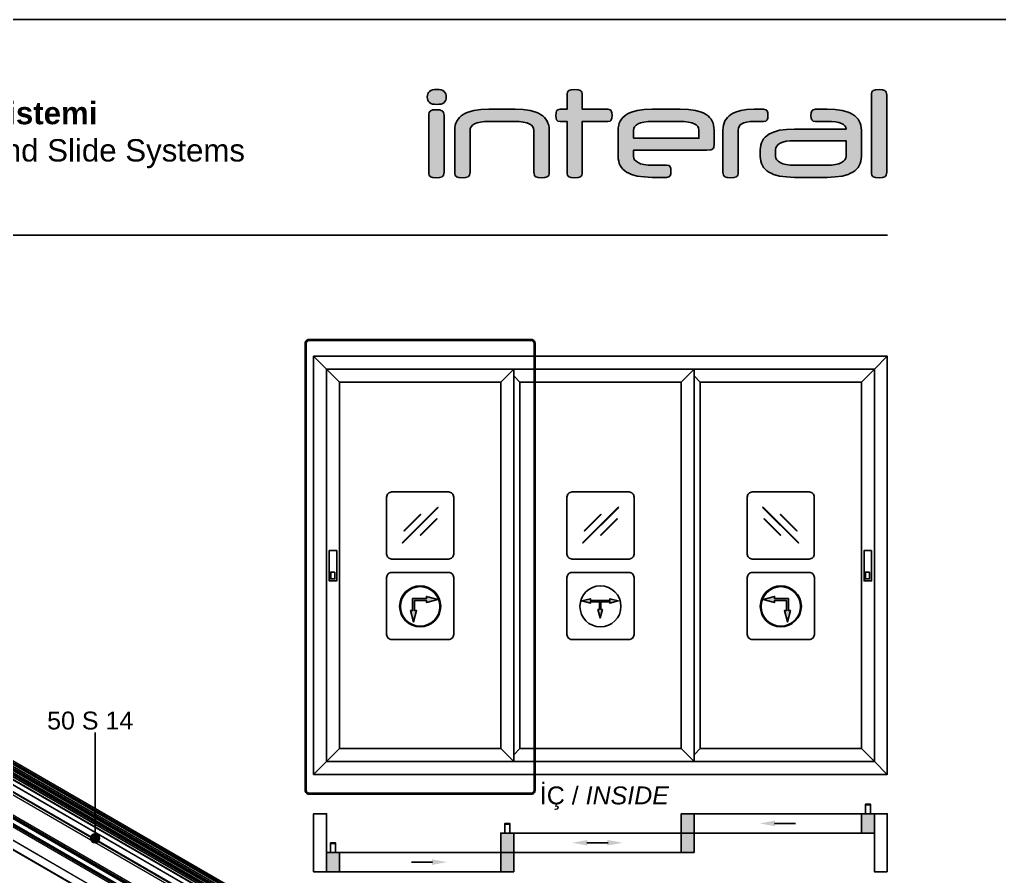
# Model space of a CAD drawing. Header units: millimetres. Extents: x 221 to 2771, y 196 to 840.
# Drawn here: x 559.3 to 668.9, y 396.8 to 492.6 of the extents above; entities that cross this region are included whole.
import ezdxf

# ---------------------------------------------------------------- set-up
doc = ezdxf.new("R2010")
doc.units = ezdxf.units.MM
for name, color, linetype in [('ANTET', 7, 'Continuous'), ('antet_k', 7, 'Continuous'), ('PROFIL', 7, 'Continuous'), ('yazı_numara_k', 21, 'Continuous')]:
    doc.layers.add(name, color=color, linetype=linetype)
doc.styles.get("Standard").update_dxf_attribs({"font": 'arial.ttf'})

# ---------------------------------------------------------------- blocks, each defined once
blk = doc.blocks.new('yuvarlakk')
at = {"layer": 'yazı_numara_k'}
blk.add_hatch(color=21, dxfattribs=at).paths.add_polyline_path([(-159.09, 172.8, -1), (-160.09, 172.8, -1)])
at = {"layer": 'yazı_numara_k', "color": 21}
blk.add_circle((-159.59, 172.8), 0.5, dxfattribs=at)
blk = doc.blocks.new('S1.A')
at = {"color": 252}
blk.add_lwpolyline([(2269.17, -494.13), (2269.17, -791.13), (2479.17, -791.13), (2479.17, -494.13)], close=True, dxfattribs=at)
blk = doc.blocks.new('İnteral Logo - 2D')
at = {"layer": 'PROFIL', "ltscale": 10}
h = blk.add_hatch(color=7, dxfattribs=at)
h.paths.add_polyline_path([(2732.47, 1117.8), (2732.47, 1124.16), (2732.45, 1124.34), (2732.41, 1124.48), (2732.35, 1124.6), (2732.25, 1124.67), (2731.98, 1124.76), (2731.61, 1124.79), (2731.23, 1124.76), (2730.97, 1124.67), (2730.87, 1124.6), (2730.81, 1124.48), (2730.77, 1124.34), (2730.76, 1124.16), (2730.76, 1117.8), (2730.77, 1117.62), (2730.81, 1117.48), (2730.87, 1117.36), (2730.97, 1117.29), (2731.23, 1117.2), (2731.61, 1117.17), (2731.98, 1117.2), (2732.25, 1117.29), (2732.35, 1117.36), (2732.41, 1117.48), (2732.45, 1117.62)])
h.paths.add_polyline_path([(2732.72, 1126.21), (2732.71, 1126.41), (2732.66, 1126.58), (2732.58, 1126.73), (2732.47, 1126.84), (2732.33, 1126.93), (2732.15, 1127), (2731.92, 1127.03), (2731.66, 1127.05), (2731.4, 1127.03), (2731.17, 1127), (2730.99, 1126.93), (2730.84, 1126.84), (2730.73, 1126.73), (2730.66, 1126.58), (2730.61, 1126.41), (2730.59, 1126.21), (2730.61, 1126.01), (2730.66, 1125.84), (2730.73, 1125.69), (2730.84, 1125.58), (2730.99, 1125.49), (2731.17, 1125.42), (2731.4, 1125.39), (2731.66, 1125.37), (2731.92, 1125.39), (2732.15, 1125.42), (2732.33, 1125.49), (2732.47, 1125.58), (2732.58, 1125.69), (2732.66, 1125.84), (2732.71, 1126.01)])
for points in [[(2751.25, 1123.85), (2751.27, 1124.15), (2751.25, 1124.44), (2751.18, 1124.66), (2751.13, 1124.74), (2751.04, 1124.79), (2750.79, 1124.84), (2747.94, 1124.84), (2747.94, 1126.41), (2747.93, 1126.59), (2747.89, 1126.74), (2747.82, 1126.85), (2747.73, 1126.92), (2747.46, 1127.02), (2747.08, 1127.05), (2746.7, 1127.02), (2746.44, 1126.92), (2746.35, 1126.85), (2746.28, 1126.74), (2746.24, 1126.59), (2746.23, 1126.41), (2746.23, 1124.84), (2745.46, 1124.84), (2745.21, 1124.79), (2745.12, 1124.74), (2745.06, 1124.66), (2745, 1124.44), (2744.98, 1124.15), (2745, 1123.85), (2745.06, 1123.64), (2745.12, 1123.57), (2745.21, 1123.52), (2745.46, 1123.47), (2746.23, 1123.47), (2746.23, 1117.8), (2746.24, 1117.62), (2746.28, 1117.48), (2746.35, 1117.36), (2746.44, 1117.29), (2746.7, 1117.2), (2747.08, 1117.17), (2747.46, 1117.2), (2747.73, 1117.29), (2747.82, 1117.36), (2747.89, 1117.48), (2747.93, 1117.62), (2747.94, 1117.8), (2747.94, 1123.47), (2750.79, 1123.47), (2751.04, 1123.52), (2751.13, 1123.57), (2751.18, 1123.64)], [(2743.86, 1123.73), (2743.7, 1123.92), (2743.51, 1124.09), (2743.28, 1124.25), (2743.03, 1124.39), (2742.75, 1124.51), (2742.09, 1124.69), (2741.32, 1124.8), (2740.42, 1124.84), (2737.48, 1124.84), (2736.59, 1124.8), (2735.81, 1124.69), (2735.16, 1124.51), (2734.87, 1124.39), (2734.62, 1124.25), (2734.4, 1124.09), (2734.2, 1123.92), (2734.04, 1123.73), (2733.91, 1123.52), (2733.8, 1123.29), (2733.73, 1123.04), (2733.68, 1122.77), (2733.67, 1122.49), (2733.67, 1117.8), (2733.68, 1117.62), (2733.72, 1117.48), (2733.79, 1117.36), (2733.88, 1117.29), (2734.14, 1117.2), (2734.52, 1117.17), (2734.89, 1117.2), (2735.16, 1117.29), (2735.26, 1117.36), (2735.33, 1117.48), (2735.37, 1117.62), (2735.38, 1117.8), (2735.38, 1122.49), (2735.41, 1122.69), (2735.51, 1122.87), (2735.67, 1123.04), (2735.89, 1123.19), (2736.19, 1123.31), (2736.56, 1123.4), (2737.01, 1123.46), (2737.54, 1123.47), (2740.37, 1123.47), (2740.89, 1123.46), (2741.34, 1123.4), (2741.72, 1123.31), (2742.01, 1123.19), (2742.24, 1123.04), (2742.4, 1122.87), (2742.49, 1122.69), (2742.52, 1122.49), (2742.52, 1117.8), (2742.54, 1117.62), (2742.58, 1117.48), (2742.64, 1117.36), (2742.73, 1117.29), (2743, 1117.2), (2743.37, 1117.17), (2743.75, 1117.2), (2744.02, 1117.29), (2744.11, 1117.36), (2744.18, 1117.48), (2744.22, 1117.62), (2744.24, 1117.8), (2744.24, 1122.49), (2744.22, 1122.77), (2744.18, 1123.04), (2744.1, 1123.29), (2744, 1123.52)], [(2768.68, 1123.85), (2768.7, 1124.15), (2768.68, 1124.44), (2768.61, 1124.66), (2768.55, 1124.74), (2768.47, 1124.79), (2768.21, 1124.84), (2767.16, 1124.84), (2766.36, 1124.8), (2765.67, 1124.69), (2765.07, 1124.51), (2764.81, 1124.39), (2764.57, 1124.26), (2764.36, 1124.1), (2764.18, 1123.93), (2764.02, 1123.74), (2763.9, 1123.53), (2763.8, 1123.3), (2763.73, 1123.05), (2763.69, 1122.79), (2763.67, 1122.5), (2763.67, 1117.8), (2763.69, 1117.62), (2763.72, 1117.48), (2763.79, 1117.36), (2763.88, 1117.29), (2764.15, 1117.2), (2764.52, 1117.17), (2764.9, 1117.2), (2765.17, 1117.29), (2765.26, 1117.36), (2765.33, 1117.48), (2765.37, 1117.62), (2765.38, 1117.8), (2765.38, 1122.5), (2765.41, 1122.72), (2765.48, 1122.91), (2765.6, 1123.08), (2765.78, 1123.22), (2766.01, 1123.33), (2766.32, 1123.41), (2766.7, 1123.46), (2767.16, 1123.47), (2768.21, 1123.47), (2768.47, 1123.52), (2768.55, 1123.57), (2768.61, 1123.64)]]:
    blk.add_hatch(color=7, dxfattribs=at).paths.add_polyline_path(points)
at = {"layer": 'PROFIL', "ltscale": 10, "true_color": 0xfed100}
blk.add_hatch(color=40, dxfattribs=at).paths.add_polyline_path([(2781.99, 1117.8), (2781.99, 1126.41), (2781.98, 1126.59), (2781.94, 1126.74), (2781.87, 1126.85), (2781.78, 1126.92), (2781.51, 1127.02), (2781.13, 1127.05), (2780.75, 1127.02), (2780.49, 1126.92), (2780.4, 1126.85), (2780.33, 1126.74), (2780.29, 1126.59), (2780.28, 1126.41), (2780.28, 1117.8), (2780.29, 1117.62), (2780.33, 1117.48), (2780.4, 1117.36), (2780.49, 1117.29), (2780.75, 1117.2), (2781.13, 1117.17), (2781.51, 1117.2), (2781.78, 1117.29), (2781.87, 1117.36), (2781.94, 1117.48), (2781.98, 1117.62)])
at = {"layer": 'PROFIL', "ltscale": 10}
h = blk.add_hatch(color=7, dxfattribs=at)
h.paths.add_polyline_path([(2762, 1124.1), (2761.79, 1124.26), (2761.55, 1124.39), (2761.27, 1124.51), (2760.61, 1124.69), (2759.81, 1124.8), (2758.87, 1124.84), (2755.76, 1124.84), (2754.87, 1124.8), (2754.09, 1124.69), (2753.44, 1124.51), (2753.15, 1124.39), (2752.9, 1124.25), (2752.68, 1124.09), (2752.48, 1123.92), (2752.32, 1123.73), (2752.18, 1123.52), (2752.08, 1123.29), (2752.01, 1123.04), (2751.96, 1122.77), (2751.95, 1122.49), (2751.95, 1119.56), (2751.96, 1119.28), (2752.01, 1119.02), (2752.08, 1118.77), (2752.18, 1118.54), (2752.32, 1118.33), (2752.48, 1118.14), (2752.68, 1117.96), (2752.9, 1117.81), (2753.15, 1117.67), (2753.44, 1117.55), (2754.09, 1117.37), (2754.87, 1117.26), (2755.76, 1117.22), (2757.36, 1117.22), (2757.62, 1117.26), (2757.7, 1117.32), (2757.76, 1117.39), (2757.83, 1117.61), (2757.85, 1117.91), (2757.83, 1118.2), (2757.76, 1118.41), (2757.7, 1118.49), (2757.62, 1118.54), (2757.36, 1118.58), (2755.81, 1118.58), (2755.29, 1118.6), (2754.84, 1118.65), (2754.46, 1118.74), (2754.17, 1118.87), (2753.95, 1119.02), (2753.79, 1119.19), (2753.69, 1119.37), (2753.66, 1119.56), (2753.66, 1120.25), (2761.88, 1120.25), (2762.3, 1120.29), (2762.44, 1120.34), (2762.54, 1120.4), (2762.61, 1120.49), (2762.65, 1120.61), (2762.69, 1120.94), (2762.69, 1122.49), (2762.67, 1122.78), (2762.63, 1123.04), (2762.56, 1123.29), (2762.46, 1123.52), (2762.34, 1123.74), (2762.18, 1123.93)])
h.paths.add_polyline_path([(2753.66, 1121.59), (2753.66, 1122.49), (2753.69, 1122.69), (2753.79, 1122.87), (2753.95, 1123.04), (2754.17, 1123.19), (2754.46, 1123.31), (2754.84, 1123.4), (2755.29, 1123.46), (2755.81, 1123.47), (2758.82, 1123.47), (2759.35, 1123.46), (2759.81, 1123.41), (2760.18, 1123.33), (2760.47, 1123.22), (2760.69, 1123.08), (2760.85, 1122.91), (2760.95, 1122.71), (2760.98, 1122.49), (2760.98, 1121.59)], flags=16)
at = {"layer": 'PROFIL', "ltscale": 10, "true_color": 0xfed100}
h = blk.add_hatch(color=40, dxfattribs=at)
h.paths.add_polyline_path([(2779.15, 1119.56), (2779.15, 1122.49), (2779.13, 1122.77), (2779.09, 1123.04), (2779.01, 1123.29), (2778.91, 1123.52), (2778.78, 1123.73), (2778.61, 1123.92), (2778.42, 1124.09), (2778.19, 1124.25), (2777.94, 1124.39), (2777.66, 1124.51), (2777, 1124.69), (2776.23, 1124.8), (2775.33, 1124.84), (2774.01, 1124.84), (2773.76, 1124.79), (2773.67, 1124.74), (2773.61, 1124.67), (2773.54, 1124.45), (2773.51, 1124.15), (2773.54, 1123.85), (2773.61, 1123.64), (2773.67, 1123.57), (2773.76, 1123.52), (2774.01, 1123.47), (2775.28, 1123.47), (2775.81, 1123.46), (2776.27, 1123.42), (2776.64, 1123.35), (2776.93, 1123.25), (2777.15, 1123.13), (2777.31, 1122.99), (2777.4, 1122.82), (2777.44, 1122.64), (2777.44, 1122.62), (2771.67, 1122.62), (2770.77, 1122.59), (2770, 1122.48), (2769.34, 1122.29), (2769.06, 1122.18), (2768.81, 1122.04), (2768.58, 1121.88), (2768.39, 1121.71), (2768.22, 1121.52), (2768.09, 1121.31), (2767.99, 1121.08), (2767.91, 1120.83), (2767.87, 1120.56), (2767.85, 1120.28), (2767.85, 1119.56), (2767.87, 1119.28), (2767.91, 1119.02), (2767.99, 1118.77), (2768.09, 1118.54), (2768.22, 1118.33), (2768.39, 1118.14), (2768.58, 1117.96), (2768.81, 1117.81), (2769.06, 1117.67), (2769.34, 1117.55), (2770, 1117.37), (2770.77, 1117.26), (2771.67, 1117.22), (2775.33, 1117.22), (2776.23, 1117.26), (2777, 1117.37), (2777.66, 1117.55), (2777.94, 1117.67), (2778.19, 1117.81), (2778.42, 1117.96), (2778.61, 1118.14), (2778.78, 1118.33), (2778.91, 1118.54), (2779.01, 1118.77), (2779.09, 1119.02), (2779.13, 1119.28)])
h.paths.add_polyline_path([(2769.56, 1119.56), (2769.56, 1120.33), (2769.6, 1120.53), (2769.69, 1120.72), (2769.85, 1120.88), (2770.08, 1121.03), (2770.37, 1121.16), (2770.74, 1121.25), (2771.19, 1121.3), (2771.72, 1121.32), (2777.44, 1121.32), (2777.44, 1119.56), (2777.4, 1119.37), (2777.31, 1119.19), (2777.15, 1119.02), (2776.92, 1118.87), (2776.63, 1118.74), (2776.26, 1118.65), (2775.81, 1118.6), (2775.28, 1118.58), (2771.72, 1118.58), (2771.19, 1118.6), (2770.74, 1118.65), (2770.37, 1118.74), (2770.08, 1118.87), (2769.85, 1119.02), (2769.69, 1119.19), (2769.6, 1119.37)], flags=16)
at = {"layer": 'PROFIL', "color": 7, "ltscale": 10}
for points in [[(2732.72, 1126.21), (2732.71, 1126.41), (2732.66, 1126.58), (2732.58, 1126.73), (2732.47, 1126.84), (2732.33, 1126.93), (2732.15, 1127), (2731.92, 1127.03), (2731.66, 1127.05), (2731.4, 1127.03), (2731.17, 1127), (2730.99, 1126.93), (2730.84, 1126.84), (2730.73, 1126.73), (2730.66, 1126.58), (2730.61, 1126.41), (2730.59, 1126.21), (2730.61, 1126.01), (2730.66, 1125.84), (2730.73, 1125.69), (2730.84, 1125.58), (2730.99, 1125.49), (2731.17, 1125.42), (2731.4, 1125.39), (2731.66, 1125.37), (2731.92, 1125.39), (2732.15, 1125.42), (2732.33, 1125.49), (2732.47, 1125.58), (2732.58, 1125.69), (2732.66, 1125.84), (2732.71, 1126.01)], [(2751.25, 1123.85), (2751.27, 1124.15), (2751.25, 1124.44), (2751.18, 1124.66), (2751.13, 1124.74), (2751.04, 1124.79), (2750.79, 1124.84), (2747.94, 1124.84), (2747.94, 1126.41), (2747.93, 1126.59), (2747.89, 1126.74), (2747.82, 1126.85), (2747.73, 1126.92), (2747.46, 1127.02), (2747.08, 1127.05), (2746.7, 1127.02), (2746.44, 1126.92), (2746.35, 1126.85), (2746.28, 1126.74), (2746.24, 1126.59), (2746.23, 1126.41), (2746.23, 1124.84), (2745.46, 1124.84), (2745.21, 1124.79), (2745.12, 1124.74), (2745.06, 1124.66), (2745, 1124.44), (2744.98, 1124.15), (2745, 1123.85), (2745.06, 1123.64), (2745.12, 1123.57), (2745.21, 1123.52), (2745.46, 1123.47), (2746.23, 1123.47), (2746.23, 1117.8), (2746.24, 1117.62), (2746.28, 1117.48), (2746.35, 1117.36), (2746.44, 1117.29), (2746.7, 1117.2), (2747.08, 1117.17), (2747.46, 1117.2), (2747.73, 1117.29), (2747.82, 1117.36), (2747.89, 1117.48), (2747.93, 1117.62), (2747.94, 1117.8), (2747.94, 1123.47), (2750.79, 1123.47), (2751.04, 1123.52), (2751.13, 1123.57), (2751.18, 1123.64)], [(2732.47, 1117.8), (2732.47, 1124.16), (2732.45, 1124.34), (2732.41, 1124.48), (2732.35, 1124.6), (2732.25, 1124.67), (2731.98, 1124.76), (2731.61, 1124.79), (2731.23, 1124.76), (2730.97, 1124.67), (2730.87, 1124.6), (2730.81, 1124.48), (2730.77, 1124.34), (2730.76, 1124.16), (2730.76, 1117.8), (2730.77, 1117.62), (2730.81, 1117.48), (2730.87, 1117.36), (2730.97, 1117.29), (2731.23, 1117.2), (2731.61, 1117.17), (2731.98, 1117.2), (2732.25, 1117.29), (2732.35, 1117.36), (2732.41, 1117.48), (2732.45, 1117.62)], [(2743.86, 1123.73), (2743.7, 1123.92), (2743.51, 1124.09), (2743.28, 1124.25), (2743.03, 1124.39), (2742.75, 1124.51), (2742.09, 1124.69), (2741.32, 1124.8), (2740.42, 1124.84), (2737.48, 1124.84), (2736.59, 1124.8), (2735.81, 1124.69), (2735.16, 1124.51), (2734.87, 1124.39), (2734.62, 1124.25), (2734.4, 1124.09), (2734.2, 1123.92), (2734.04, 1123.73), (2733.91, 1123.52), (2733.8, 1123.29), (2733.73, 1123.04), (2733.68, 1122.77), (2733.67, 1122.49), (2733.67, 1117.8), (2733.68, 1117.62), (2733.72, 1117.48), (2733.79, 1117.36), (2733.88, 1117.29), (2734.14, 1117.2), (2734.52, 1117.17), (2734.89, 1117.2), (2735.16, 1117.29), (2735.26, 1117.36), (2735.33, 1117.48), (2735.37, 1117.62), (2735.38, 1117.8), (2735.38, 1122.49), (2735.41, 1122.69), (2735.51, 1122.87), (2735.67, 1123.04), (2735.89, 1123.19), (2736.19, 1123.31), (2736.56, 1123.4), (2737.01, 1123.46), (2737.54, 1123.47), (2740.37, 1123.47), (2740.89, 1123.46), (2741.34, 1123.4), (2741.72, 1123.31), (2742.01, 1123.19), (2742.24, 1123.04), (2742.4, 1122.87), (2742.49, 1122.69), (2742.52, 1122.49), (2742.52, 1117.8), (2742.54, 1117.62), (2742.58, 1117.48), (2742.64, 1117.36), (2742.73, 1117.29), (2743, 1117.2), (2743.37, 1117.17), (2743.75, 1117.2), (2744.02, 1117.29), (2744.11, 1117.36), (2744.18, 1117.48), (2744.22, 1117.62), (2744.24, 1117.8), (2744.24, 1122.49), (2744.22, 1122.77), (2744.18, 1123.04), (2744.1, 1123.29), (2744, 1123.52)], [(2762, 1124.1), (2761.79, 1124.26), (2761.55, 1124.39), (2761.27, 1124.51), (2760.61, 1124.69), (2759.81, 1124.8), (2758.87, 1124.84), (2755.76, 1124.84), (2754.87, 1124.8), (2754.09, 1124.69), (2753.44, 1124.51), (2753.15, 1124.39), (2752.9, 1124.25), (2752.68, 1124.09), (2752.48, 1123.92), (2752.32, 1123.73), (2752.18, 1123.52), (2752.08, 1123.29), (2752.01, 1123.04), (2751.96, 1122.77), (2751.95, 1122.49), (2751.95, 1119.56), (2751.96, 1119.28), (2752.01, 1119.02), (2752.08, 1118.77), (2752.18, 1118.54), (2752.32, 1118.33), (2752.48, 1118.14), (2752.68, 1117.96), (2752.9, 1117.81), (2753.15, 1117.67), (2753.44, 1117.55), (2754.09, 1117.37), (2754.87, 1117.26), (2755.76, 1117.22), (2757.36, 1117.22), (2757.62, 1117.26), (2757.7, 1117.32), (2757.76, 1117.39), (2757.83, 1117.61), (2757.85, 1117.91), (2757.83, 1118.2), (2757.76, 1118.41), (2757.7, 1118.49), (2757.62, 1118.54), (2757.36, 1118.58), (2755.81, 1118.58), (2755.29, 1118.6), (2754.84, 1118.65), (2754.46, 1118.74), (2754.17, 1118.87), (2753.95, 1119.02), (2753.79, 1119.19), (2753.69, 1119.37), (2753.66, 1119.56), (2753.66, 1120.25), (2761.88, 1120.25), (2762.3, 1120.29), (2762.44, 1120.34), (2762.54, 1120.4), (2762.61, 1120.49), (2762.65, 1120.61), (2762.69, 1120.94), (2762.69, 1122.49), (2762.67, 1122.78), (2762.63, 1123.04), (2762.56, 1123.29), (2762.46, 1123.52), (2762.34, 1123.74), (2762.18, 1123.93)], [(2768.68, 1123.85), (2768.7, 1124.15), (2768.68, 1124.44), (2768.61, 1124.66), (2768.55, 1124.74), (2768.47, 1124.79), (2768.21, 1124.84), (2767.16, 1124.84), (2766.36, 1124.8), (2765.67, 1124.69), (2765.07, 1124.51), (2764.81, 1124.39), (2764.57, 1124.26), (2764.36, 1124.1), (2764.18, 1123.93), (2764.02, 1123.74), (2763.9, 1123.53), (2763.8, 1123.3), (2763.73, 1123.05), (2763.69, 1122.79), (2763.67, 1122.5), (2763.67, 1117.8), (2763.69, 1117.62), (2763.72, 1117.48), (2763.79, 1117.36), (2763.88, 1117.29), (2764.15, 1117.2), (2764.52, 1117.17), (2764.9, 1117.2), (2765.17, 1117.29), (2765.26, 1117.36), (2765.33, 1117.48), (2765.37, 1117.62), (2765.38, 1117.8), (2765.38, 1122.5), (2765.41, 1122.72), (2765.48, 1122.91), (2765.6, 1123.08), (2765.78, 1123.22), (2766.01, 1123.33), (2766.32, 1123.41), (2766.7, 1123.46), (2767.16, 1123.47), (2768.21, 1123.47), (2768.47, 1123.52), (2768.55, 1123.57), (2768.61, 1123.64)], [(2753.66, 1121.59), (2753.66, 1122.49), (2753.69, 1122.69), (2753.79, 1122.87), (2753.95, 1123.04), (2754.17, 1123.19), (2754.46, 1123.31), (2754.84, 1123.4), (2755.29, 1123.46), (2755.81, 1123.47), (2758.82, 1123.47), (2759.35, 1123.46), (2759.81, 1123.41), (2760.18, 1123.33), (2760.47, 1123.22), (2760.69, 1123.08), (2760.85, 1122.91), (2760.95, 1122.71), (2760.98, 1122.49), (2760.98, 1121.59)]]:
    blk.add_lwpolyline(points, close=True, dxfattribs=at)
at = {"layer": 'PROFIL', "color": 40, "ltscale": 10, "true_color": 0xfed100}
for points in [[(2781.99, 1117.8), (2781.99, 1126.41), (2781.98, 1126.59), (2781.94, 1126.74), (2781.87, 1126.85), (2781.78, 1126.92), (2781.51, 1127.02), (2781.13, 1127.05), (2780.75, 1127.02), (2780.49, 1126.92), (2780.4, 1126.85), (2780.33, 1126.74), (2780.29, 1126.59), (2780.28, 1126.41), (2780.28, 1117.8), (2780.29, 1117.62), (2780.33, 1117.48), (2780.4, 1117.36), (2780.49, 1117.29), (2780.75, 1117.2), (2781.13, 1117.17), (2781.51, 1117.2), (2781.78, 1117.29), (2781.87, 1117.36), (2781.94, 1117.48), (2781.98, 1117.62)], [(2779.15, 1119.56), (2779.15, 1122.49), (2779.13, 1122.77), (2779.09, 1123.04), (2779.01, 1123.29), (2778.91, 1123.52), (2778.78, 1123.73), (2778.61, 1123.92), (2778.42, 1124.09), (2778.19, 1124.25), (2777.94, 1124.39), (2777.66, 1124.51), (2777, 1124.69), (2776.23, 1124.8), (2775.33, 1124.84), (2774.01, 1124.84), (2773.76, 1124.79), (2773.67, 1124.74), (2773.61, 1124.67), (2773.54, 1124.45), (2773.51, 1124.15), (2773.54, 1123.85), (2773.61, 1123.64), (2773.67, 1123.57), (2773.76, 1123.52), (2774.01, 1123.47), (2775.28, 1123.47), (2775.81, 1123.46), (2776.27, 1123.42), (2776.64, 1123.35), (2776.93, 1123.25), (2777.15, 1123.13), (2777.31, 1122.99), (2777.4, 1122.82), (2777.44, 1122.64), (2777.44, 1122.62), (2771.67, 1122.62), (2770.77, 1122.59), (2770, 1122.48), (2769.34, 1122.29), (2769.06, 1122.18), (2768.81, 1122.04), (2768.58, 1121.88), (2768.39, 1121.71), (2768.22, 1121.52), (2768.09, 1121.31), (2767.99, 1121.08), (2767.91, 1120.83), (2767.87, 1120.56), (2767.85, 1120.28), (2767.85, 1119.56), (2767.87, 1119.28), (2767.91, 1119.02), (2767.99, 1118.77), (2768.09, 1118.54), (2768.22, 1118.33), (2768.39, 1118.14), (2768.58, 1117.96), (2768.81, 1117.81), (2769.06, 1117.67), (2769.34, 1117.55), (2770, 1117.37), (2770.77, 1117.26), (2771.67, 1117.22), (2775.33, 1117.22), (2776.23, 1117.26), (2777, 1117.37), (2777.66, 1117.55), (2777.94, 1117.67), (2778.19, 1117.81), (2778.42, 1117.96), (2778.61, 1118.14), (2778.78, 1118.33), (2778.91, 1118.54), (2779.01, 1118.77), (2779.09, 1119.02), (2779.13, 1119.28)], [(2769.56, 1119.56), (2769.56, 1120.33), (2769.6, 1120.53), (2769.69, 1120.72), (2769.85, 1120.88), (2770.08, 1121.03), (2770.37, 1121.16), (2770.74, 1121.25), (2771.19, 1121.3), (2771.72, 1121.32), (2777.44, 1121.32), (2777.44, 1119.56), (2777.4, 1119.37), (2777.31, 1119.19), (2777.15, 1119.02), (2776.92, 1118.87), (2776.63, 1118.74), (2776.26, 1118.65), (2775.81, 1118.6), (2775.28, 1118.58), (2771.72, 1118.58), (2771.19, 1118.6), (2770.74, 1118.65), (2770.37, 1118.74), (2770.08, 1118.87), (2769.85, 1119.02), (2769.69, 1119.19), (2769.6, 1119.37)]]:
    blk.add_lwpolyline(points, close=True, dxfattribs=at)
blk = doc.blocks.new('S.1.B')
at = {"color": 7}
blk.add_line((1063.42, 1834.52), (883.42, 1834.52), dxfattribs=at)
at = {"layer": 'yazı_numara_k', "color": 140}
blk.add_blockref('İnteral Logo - 2D', (-1718.64, 723.78), dxfattribs=at)
at = {"insert": (916.15, 1849.44), "char_height": 2.5, "width": 80.5608, "attachment_point": 1}
blk.add_mtext('\\pi8.4591;{\\fArial Unicode MS|b1|i0|c162|p34;Isı Yalıtımlı  Kaldır-Sür Sistemi\\fArial Unicode MS|b0|i0|c162|p34;\\PThermally Insulated  Lift and Slide Systems}', dxfattribs=at)
blk = doc.blocks.new('S50_SYF1')
at = {"color": 0}
blk.add_blockref('S.1.B', (-100.17, 492.74), dxfattribs=at)
at = {"layer": 'antet_k', "color": 0}
blk.add_blockref('S1.A', (-1500.92, 2845.51), dxfattribs=at)
blk = doc.blocks.new('ergertretret')
h = blk.add_hatch(color=140)
h.paths.add_polyline_path([(7931.42, 217.9), (7940.3, 226.78), (7940.2, 226.87), (7931.32, 217.99)])
h.paths.add_polyline_path([(7931.8, 220.85), (7935.96, 225.02), (7935.87, 225.11), (7931.71, 220.95)], flags=16)
h.paths.add_polyline_path([(7935.87, 219.78), (7940.03, 223.94), (7939.94, 224.04), (7935.78, 219.87)], flags=16)
at = {"color": 140, "linetype": 'Continuous'}
for p, q in [((7931.32, 217.99), (7940.2, 226.87)), ((7931.42, 217.9), (7940.3, 226.78)), ((7931.71, 220.95), (7935.87, 225.11)), ((7931.8, 220.85), (7935.96, 225.02)), ((7935.78, 219.87), (7939.94, 224.04)), ((7935.87, 219.78), (7940.03, 223.94))]:
    blk.add_line(p, q, dxfattribs=at)
at = {"color": 140}
for p, q in [((7940.2, 226.87), (7940.3, 226.78)), ((7935.87, 225.11), (7935.96, 225.02)), ((7940.03, 223.94), (7939.94, 224.04)), ((7931.71, 220.95), (7931.8, 220.85)), ((7935.78, 219.87), (7935.87, 219.78)), ((7931.32, 217.99), (7931.42, 217.9))]:
    blk.add_line(p, q, dxfattribs=at)
blk = doc.blocks.new('cerceve')
at = {"color": 0}
blk.add_lwpolyline([(179668.63, 32143.72), (179685.63, 32143.72, -0.414214), (179687.13, 32142.22), (179687.13, 32125.22, -0.414214), (179685.63, 32123.72), (179668.63, 32123.72, -0.414214), (179667.13, 32125.22), (179667.13, 32142.22, -0.414214)], format="xyb", close=True, dxfattribs=at)
blk = doc.blocks.new('cam_ikon')
at = {"color": 9, "xscale": 0.75, "yscale": 0.75, "zscale": 0.75}
blk.add_blockref('cerceve', (45727.31, 7659.22), dxfattribs=at)
at = {"color": 21, "xscale": 0.9, "yscale": 0.9, "zscale": 0.9}
blk.add_blockref('ergertretret', (173342.95, 31559.46), dxfattribs=at)
blk = doc.blocks.new('İKİ TARAFA HAREKETLİ')
h = blk.add_hatch(color=7)
h.dxf.hatch_style = 1
h.paths.add_polyline_path([(611.2, 1490.26), (609.3, 1490.77), (611.2, 1491.28), (611.2, 1490.91), (613.53, 1490.91), (613.53, 1488.89), (613.87, 1488.89), (613.37, 1486.99), (612.86, 1488.89), (613.22, 1488.89), (613.22, 1490.6), (611.2, 1490.6)])
h = blk.add_hatch(color=7)
h.dxf.hatch_style = 1
h.paths.add_polyline_path([(615.56, 1490.26), (617.46, 1490.77), (615.56, 1491.28), (615.56, 1490.91), (613.22, 1490.91), (613.22, 1488.89), (612.88, 1488.89), (613.39, 1486.99), (613.9, 1488.89), (613.53, 1488.89), (613.53, 1490.6), (615.56, 1490.6)])
at = {"color": 7}
for points in [[(613.53, 1490.91), (611.2, 1490.91), (611.2, 1491.28), (609.3, 1490.77), (611.2, 1490.26), (611.2, 1490.6), (613.22, 1490.6)], [(613.53, 1490.6), (613.53, 1488.89), (613.9, 1488.89), (613.39, 1486.99), (612.88, 1488.89), (613.22, 1488.89), (613.22, 1490.91)], [(613.22, 1490.91), (615.56, 1490.91), (615.56, 1491.28), (617.46, 1490.77), (615.56, 1490.26), (615.56, 1490.6), (613.53, 1490.6)], [(613.22, 1490.91), (613.53, 1490.91)]]:
    blk.add_lwpolyline(points, dxfattribs=at)
at = {"layer": 'antet_k', "color": 7}
blk.add_circle((613.46, 1489.55), 4.59, dxfattribs=at)
at = {"color": 9, "xscale": 0.75, "yscale": 0.75, "zscale": 0.75}
blk.add_blockref('cerceve', (-134144.38, -22610.64), dxfattribs=at)
blk = doc.blocks.new('kaldır sür')
h = blk.add_hatch(color=7)
h.dxf.hatch_style = 1
h.paths.add_polyline_path([(180300.42, 31976.71, 1), (180309.6, 31976.71, 1)])
h.paths.add_polyline_path([(180309.43, 31976.71, -1), (180300.59, 31976.71, -1)], flags=16)
h.paths.add_polyline_path([(180306.41, 31978.46), (180306.41, 31978.95), (180308.94, 31978.27), (180306.41, 31977.59), (180306.41, 31978.05), (180303.72, 31978.05), (180303.72, 31975.76), (180304.2, 31975.76), (180303.53, 31973.23), (180302.85, 31975.76), (180303.3, 31975.76), (180303.3, 31978.46)], flags=0)
h = blk.add_hatch(color=7)
h.dxf.hatch_style = 1
h.paths.add_polyline_path([(180306.41, 31977.59), (180308.94, 31978.27), (180306.41, 31978.95), (180306.41, 31978.46), (180303.3, 31978.46), (180303.3, 31975.76), (180302.85, 31975.76), (180303.53, 31973.23), (180304.2, 31975.76), (180303.72, 31975.76), (180303.72, 31978.05), (180306.41, 31978.05)])
at = {"color": 7}
for points in [[(180303.72, 31978.05), (180303.72, 31975.76), (180304.2, 31975.76), (180303.53, 31973.23), (180302.85, 31975.76), (180303.3, 31975.76), (180303.3, 31978.46)], [(180303.3, 31978.46), (180306.41, 31978.46), (180306.41, 31978.95), (180308.94, 31978.27), (180306.41, 31977.59), (180306.41, 31978.05), (180303.72, 31978.05)], [(180303.3, 31978.46), (180303.72, 31978.46)]]:
    blk.add_lwpolyline(points, dxfattribs=at)
at = {"layer": 'antet_k', "color": 7}
for radius in [4.59, 4.42]:
    blk.add_circle((180305.01, 31976.71), radius, dxfattribs=at)
at = {"color": 9, "xscale": 0.75, "yscale": 0.75, "zscale": 0.75}
blk.add_blockref('cerceve', (45547.16, 7876.52), dxfattribs=at)
blk = doc.blocks.new('kol')
at = {"color": 7}
for points in [[(-855, -1100.3), (-855, -1326.2), (-799.1, -1326.2), (-799.1, -1100.3)], [(-840.4, -1260.7), (-840.4, -1312), (-809.7, -1312), (-809.7, -1260.7)]]:
    blk.add_lwpolyline(points, close=True, dxfattribs=at)
blk = doc.blocks.new('3RAY - GR')
h = blk.add_hatch()
h.set_pattern_fill('ANGLE', color=256, scale=1.44375, angle=360)
h.set_pattern_definition([(360, (-1770.339, 1807.915), (3e-12, 10.084594), [7.33425, -2.750344]), (90, (-1770.339, 1807.915), (-10.084594, 3e-12), [7.33425, -2.750344])])
h.paths.add_polyline_path([(2254.95, 3313.41), (2253.87, 3313.41), (2253.87, 3311.24), (2254.95, 3311.24)])
h = blk.add_hatch(color=252)
h.dxf.hatch_style = 1
h.paths.add_polyline_path([(2215.5, 3306.91), (2212.62, 3306.91), (2212.62, 3311.24), (2215.5, 3311.24)])
h = blk.add_hatch(color=252)
h.dxf.hatch_style = 1
h.paths.add_polyline_path([(2255.85, 3306.91), (2252.96, 3306.91), (2252.96, 3311.24), (2255.85, 3311.24)])
h = blk.add_hatch()
h.set_pattern_fill('ANGLE', color=256, scale=1.44375, angle=360)
h.set_pattern_definition([(360, (-1851.026, 1803.583), (3e-12, 10.084594), [7.33425, -2.750344]), (90, (-1851.026, 1803.583), (-10.084594, 3e-12), [7.33425, -2.750344])])
h.paths.add_polyline_path([(2174.26, 3309.07), (2173.18, 3309.07), (2173.18, 3306.91), (2174.26, 3306.91)])
h = blk.add_hatch(color=252)
h.dxf.hatch_style = 1
h.paths.add_polyline_path([(2175.16, 3302.58), (2172.27, 3302.58), (2172.27, 3306.91), (2175.16, 3306.91)])
h = blk.add_hatch(color=252)
h.dxf.hatch_style = 1
h.paths.add_polyline_path([(2215.5, 3302.58), (2212.62, 3302.58), (2212.62, 3306.91), (2215.5, 3306.91)])
h = blk.add_hatch()
h.set_pattern_fill('ANGLE', color=256, scale=1.44375, angle=360)
h.set_pattern_definition([(360, (-1890.007, 1799.252), (3e-12, 10.084594), [7.33425, -2.750344]), (90, (-1890.007, 1799.252), (-10.084594, 3e-12), [7.33425, -2.750344])])
h.paths.add_polyline_path([(2135.28, 3304.74), (2134.2, 3304.74), (2134.2, 3302.58), (2135.28, 3302.58)])
h = blk.add_hatch(color=252)
h.dxf.hatch_style = 1
h.paths.add_polyline_path([(2136.18, 3298.25), (2133.29, 3298.25), (2133.29, 3302.58), (2136.18, 3302.58)])
h = blk.add_hatch(color=252)
h.dxf.hatch_style = 1
h.paths.add_polyline_path([(2175.16, 3298.25), (2172.27, 3298.25), (2172.27, 3302.58), (2175.16, 3302.58)])
at = {"layer": 'ANTET'}
for points in [[(2233.59, 3308.45), (2230.22, 3309.07), (2233.59, 3309.7)], [(2191.65, 3304.12), (2188.28, 3304.74), (2191.65, 3305.37)], [(2196.13, 3304.12), (2199.49, 3304.74), (2196.13, 3305.37)], [(2156.89, 3299.79), (2160.25, 3300.41), (2156.89, 3301.03)]]:
    blk.add_hatch(color=256, dxfattribs=at).paths.add_polyline_path(points)
for p, q in [((2130.4, 3413.59), (2133.29, 3410.7)), ((2258.73, 3413.59), (2255.85, 3410.7)), ((2133.29, 3410.7), (2136.18, 3407.82)), ((2133.29, 3410.7), (2133.29, 3342.51)), ((2175.16, 3410.7), (2172.27, 3407.82)), ((2175.16, 3410.7), (2175.16, 3322.93)), ((2215.5, 3410.7), (2212.62, 3407.82)), ((2255.85, 3410.7), (2252.96, 3407.82)), ((2175.16, 3409.18), (2176.52, 3407.82)), ((2215.5, 3409.18), (2216.87, 3407.82)), ((2136.18, 3407.82), (2172.27, 3407.82)), ((2172.27, 3407.82), (2172.27, 3342.51)), ((2176.52, 3407.82), (2212.62, 3407.82)), ((2215.5, 3407.82), (2215.5, 3322.93)), ((2216.87, 3407.82), (2252.96, 3407.82)), ((2255.85, 3407.82), (2255.85, 3322.93)), ((2136.18, 3325.82), (2133.29, 3322.93)), ((2172.27, 3325.82), (2175.16, 3322.93)), ((2176.52, 3325.82), (2175.16, 3324.45)), ((2212.62, 3325.82), (2176.52, 3325.82)), ((2212.62, 3325.82), (2215.5, 3322.93)), ((2216.87, 3325.82), (2215.5, 3324.45)), ((2252.96, 3325.82), (2216.87, 3325.82)), ((2252.96, 3325.82), (2255.85, 3322.93)), ((2130.4, 3320.04), (2133.29, 3322.93)), ((2133.29, 3322.93), (2134.73, 3324.37)), ((2258.73, 3320.04), (2255.85, 3322.93)), ((2212.62, 3311.24), (2212.62, 3306.91)), ((2215.5, 3311.24), (2215.5, 3306.91)), ((2255.85, 3311.24), (2255.85, 3306.91)), ((2255.85, 3311.24), (2255.85, 3306.91)), ((2172.27, 3306.91), (2172.27, 3302.58)), ((2175.16, 3306.91), (2175.16, 3302.58)), ((2215.5, 3306.91), (2215.5, 3302.58)), ((2133.29, 3303.24), (2133.29, 3298.91)), ((2133.29, 3302.58), (2133.29, 3298.25)), ((2175.16, 3302.58), (2175.16, 3298.25))]:
    blk.add_line(p, q)
for points in [[(2130.4, 3413.59), (2258.73, 3413.59), (2258.73, 3320.04), (2130.4, 3320.04)], [(2136.18, 3407.82), (2172.27, 3407.82), (2172.27, 3325.82), (2136.18, 3325.82)], [(2176.52, 3407.82), (2212.62, 3407.82), (2212.62, 3325.82), (2176.52, 3325.82)], [(2216.87, 3407.82), (2252.96, 3407.82), (2252.96, 3325.82), (2216.87, 3325.82)], [(2253.87, 3311.24), (2254.95, 3311.24), (2254.95, 3313.41), (2253.87, 3313.41)], [(2133.29, 3298.25), (2133.29, 3311.24), (2130.4, 3311.24), (2130.4, 3298.25)], [(2215.5, 3311.24), (2215.5, 3306.91), (2255.85, 3306.91), (2255.85, 3311.24)], [(2258.73, 3298.25), (2258.73, 3311.24), (2255.85, 3311.24), (2255.85, 3298.25)], [(2173.18, 3306.91), (2174.26, 3306.91), (2174.26, 3309.07), (2173.18, 3309.07)], [(2172.27, 3306.91), (2172.27, 3302.58), (2215.5, 3302.58), (2215.5, 3306.91)], [(2134.2, 3302.58), (2135.28, 3302.58), (2135.28, 3304.74), (2134.2, 3304.74)], [(2136.18, 3302.58), (2136.18, 3298.25), (2175.16, 3298.25), (2175.16, 3302.58)]]:
    blk.add_lwpolyline(points, close=True)
for points in [[(2172.27, 3322.93), (2133.29, 3322.93), (2133.29, 3410.7), (2172.27, 3410.7)], [(2172.27, 3410.7), (2255.85, 3410.7)], [(2215.5, 3410.7), (2215.5, 3322.93)], [(2255.85, 3322.93), (2255.85, 3322.93), (2255.85, 3410.7), (2255.85, 3410.7)], [(2255.85, 3410.7), (2255.85, 3322.93)], [(2172.27, 3407.82), (2172.27, 3325.82)], [(2172.27, 3325.82), (2172.27, 3407.82)], [(2255.85, 3322.93), (2172.27, 3322.93)]]:
    blk.add_lwpolyline(points)
at = {"lineweight": -2}
for points in [[(2215.5, 3306.91), (2215.5, 3311.24), (2212.62, 3311.24), (2212.62, 3306.91)], [(2215.5, 3306.91), (2215.5, 3311.24), (2212.62, 3311.24), (2212.62, 3306.91)], [(2255.85, 3306.91), (2255.85, 3311.24), (2252.96, 3311.24), (2252.96, 3306.91)], [(2255.85, 3306.91), (2255.85, 3311.24), (2254.95, 3311.24), (2253.87, 3311.24), (2252.96, 3311.24), (2252.96, 3306.91)], [(2175.16, 3302.58), (2175.16, 3306.91), (2172.27, 3306.91), (2172.27, 3302.58)], [(2175.16, 3302.58), (2175.16, 3306.91), (2174.26, 3306.91), (2173.18, 3306.91), (2172.27, 3306.91), (2172.27, 3302.58)], [(2215.5, 3302.58), (2215.5, 3306.91), (2212.62, 3306.91), (2212.62, 3302.58)], [(2215.5, 3302.58), (2215.5, 3306.91), (2212.62, 3306.91), (2212.62, 3302.58)], [(2136.18, 3298.25), (2136.18, 3302.58), (2133.29, 3302.58), (2133.29, 3298.25)], [(2136.18, 3298.25), (2136.18, 3302.58), (2135.28, 3302.58), (2134.2, 3302.58), (2133.29, 3302.58), (2133.29, 3298.91), (2133.29, 3298.25)], [(2175.16, 3298.25), (2175.16, 3302.58), (2172.27, 3302.58), (2172.27, 3298.25)], [(2175.16, 3298.25), (2175.16, 3302.58), (2172.27, 3302.58), (2172.27, 3298.25)]]:
    blk.add_lwpolyline(points, close=True, dxfattribs=at)
at = {"layer": 'ANTET'}
for points in [[(2238.19, 3309.07), (2233.46, 3309.07)], [(2191.52, 3304.74), (2196.25, 3304.74)], [(2152.28, 3300.41), (2157.01, 3300.41)]]:
    blk.add_lwpolyline(points, dxfattribs=at)
at = {"color": 6, "lineweight": 211}
for name, p in [('cam_ikon', (-178330.93, -28383.79)), ('cam_ikon', (-178290.58, -28383.79)), ('kaldır sür', (-178150.78, -28619.09))]:
    blk.add_blockref(name, p, dxfattribs=at)
at = {"color": 6, "lineweight": 211, "xscale": -1, "rotation": 359.9999999999986}
for name, p in [('cam_ikon', (182720.06, -28383.79)), ('kaldır sür', (182539.92, -28619.09))]:
    blk.add_blockref(name, p, dxfattribs=at)
at = {"xscale": -0.03, "yscale": 0.03, "zscale": 0.03}
for p in [(2109.93, 3403.13), (2229.56, 3403.13)]:
    blk.add_blockref('kol', p, dxfattribs=at)
blk.add_blockref('İKİ TARAFA HAREKETLİ', (1581.1, 1868.07))
blk = doc.blocks.new('50S14_DK1')
at = {"layer": 'yazı_numara_k', "color": 21, "insert": (1981.13, 2486.36), "char_height": 2, "attachment_point": 7}
blk.add_mtext('{\\fArial|b0|i0|c162|p34;50 S 14}', dxfattribs=at)

msp = doc.modelspace()

# ---------------------------------------------------------------- linework, layer by layer
at = {"color": 8, "linetype": 'Continuous', "lineweight": 15}
for p, q in [((631.508, 366.118), (506.298, 438.4)), ((631.573, 366.095), (506.315, 438.405)), ((631.631, 366.129), (506.43, 438.406)), ((631.644, 366.137), (506.435, 438.418)), ((631.828, 366.243), (506.618, 438.525)), ((631.832, 366.245), (506.628, 438.524)), ((631.943, 366.35), (506.733, 438.632)), ((631.964, 366.381), (506.755, 438.663)), ((632.039, 366.393), (506.83, 438.675)), ((632.066, 366.38), (506.835, 438.674)), ((631.861, 366.262), (506.837, 438.436)), ((631.861, 366.256), (506.851, 438.422)), ((631.861, 366.256), (506.88, 438.406)), ((632.239, 366.48), (507.029, 438.762)), ((632.245, 366.484), (507.044, 438.761)), ((632.596, 366.686), (507.401, 438.959)), ((632.617, 366.698), (507.408, 438.98)), ((632.52, 366.642), (507.421, 438.861)), ((632.51, 366.637), (507.427, 438.846)), ((632.484, 366.621), (507.454, 438.8)), ((507.47, 438.783), (632.484, 366.614)), ((632.77, 366.787), (507.561, 439.068)), ((632.777, 366.79), (507.576, 439.067)), ((632.452, 366.603), (507.772, 438.579)), ((629.721, 365.026), (504.542, 437.29)), ((629.753, 365.045), (504.543, 437.326)), ((629.806, 365.075), (504.596, 437.357)), ((629.812, 365.079), (504.611, 437.356)), ((630.437, 365.44), (505.757, 437.416)), ((630.468, 365.458), (505.788, 437.434)), ((631.222, 365.893), (506.043, 438.157)), ((631.253, 365.911), (506.044, 438.193)), ((631.407, 366), (506.198, 438.282)), ((631.423, 366.024), (506.213, 438.306)), ((631.433, 366.043), (506.224, 438.325)), ((630.999, 365.764), (506.266, 437.771)), ((630.946, 365.733), (506.266, 437.71)), ((631.849, 366.255), (506.934, 438.366)), ((629.471, 364.882), (504.791, 436.859)), ((626.386, 363.101), (501.177, 435.383)), ((626.552, 363.197), (501.872, 435.173)), ((626.682, 363.272), (502.002, 435.248)), ((626.714, 363.29), (502.034, 435.267)), ((627.364, 363.666), (502.164, 435.942)), ((627.378, 363.674), (502.169, 435.956)), ((627.272, 363.613), (502.189, 435.822)), ((627.265, 363.609), (502.193, 435.812)), ((627.239, 363.593), (502.219, 435.766)), ((502.23, 435.754), (627.234, 363.591)), ((627.546, 363.771), (502.337, 436.053)), ((502.442, 435.632), (627.239, 363.588)), ((627.186, 363.563), (502.506, 435.539)), ((625.08, 362.347), (502.47, 433.128)), ((625.073, 362.343), (502.501, 433.102)), ((624.219, 361.85), (503.249, 431.685)), ((624.159, 361.816), (503.28, 431.598))]:
    msp.add_line(p, q, dxfattribs=at)
at = {"color": 0}
for points in [[(591.208, 456.399), (591.208, 406.392, 0.4142136), (591.628, 405.972), (616.493, 405.972, 0.4142136), (616.913, 406.392), (616.913, 456.399, 0.4142136), (616.493, 456.819), (591.628, 456.819, 0.4142136)], [(591.308, 456.399), (591.308, 406.392, 0.4142136), (591.628, 406.072), (616.493, 406.072, 0.4142136), (616.813, 406.392), (616.813, 456.399, 0.4142136), (616.493, 456.719), (591.628, 456.719, 0.4142136)]]:
    msp.add_lwpolyline(points, format="xyb", close=True, dxfattribs=at)
at = {"layer": 'yazı_numara_k', "color": 21}
msp.add_line((567.708, 401.031), (567.708, 412.88), dxfattribs=at)

# ---------------------------------------------------------------- block references
for name, p in [('S50_SYF1', (-306.931, -1858.773)), ('50S14_DK1', (-1418.791, -2073.188))]:
    msp.add_blockref(name, p)
at = {"lineweight": -2, "xscale": 0.5, "yscale": 0.5, "zscale": 0.5}
msp.add_blockref('3RAY - GR', (-473.052, -1251.842), dxfattribs=at)
at = {"xscale": -1, "rotation": 89.99999999999986}
msp.add_blockref('yuvarlakk', (740.509, 241.445), dxfattribs=at)

# ---------------------------------------------------------------- texts
at = {"insert": (617.45, 406.827), "char_height": 2, "width": 66.32412, "attachment_point": 1}
msp.add_mtext('{İÇ / \\fArial|b0|i1|c0|p0;INSIDE}', dxfattribs=at)

doc.saveas('drawing.dxf')
